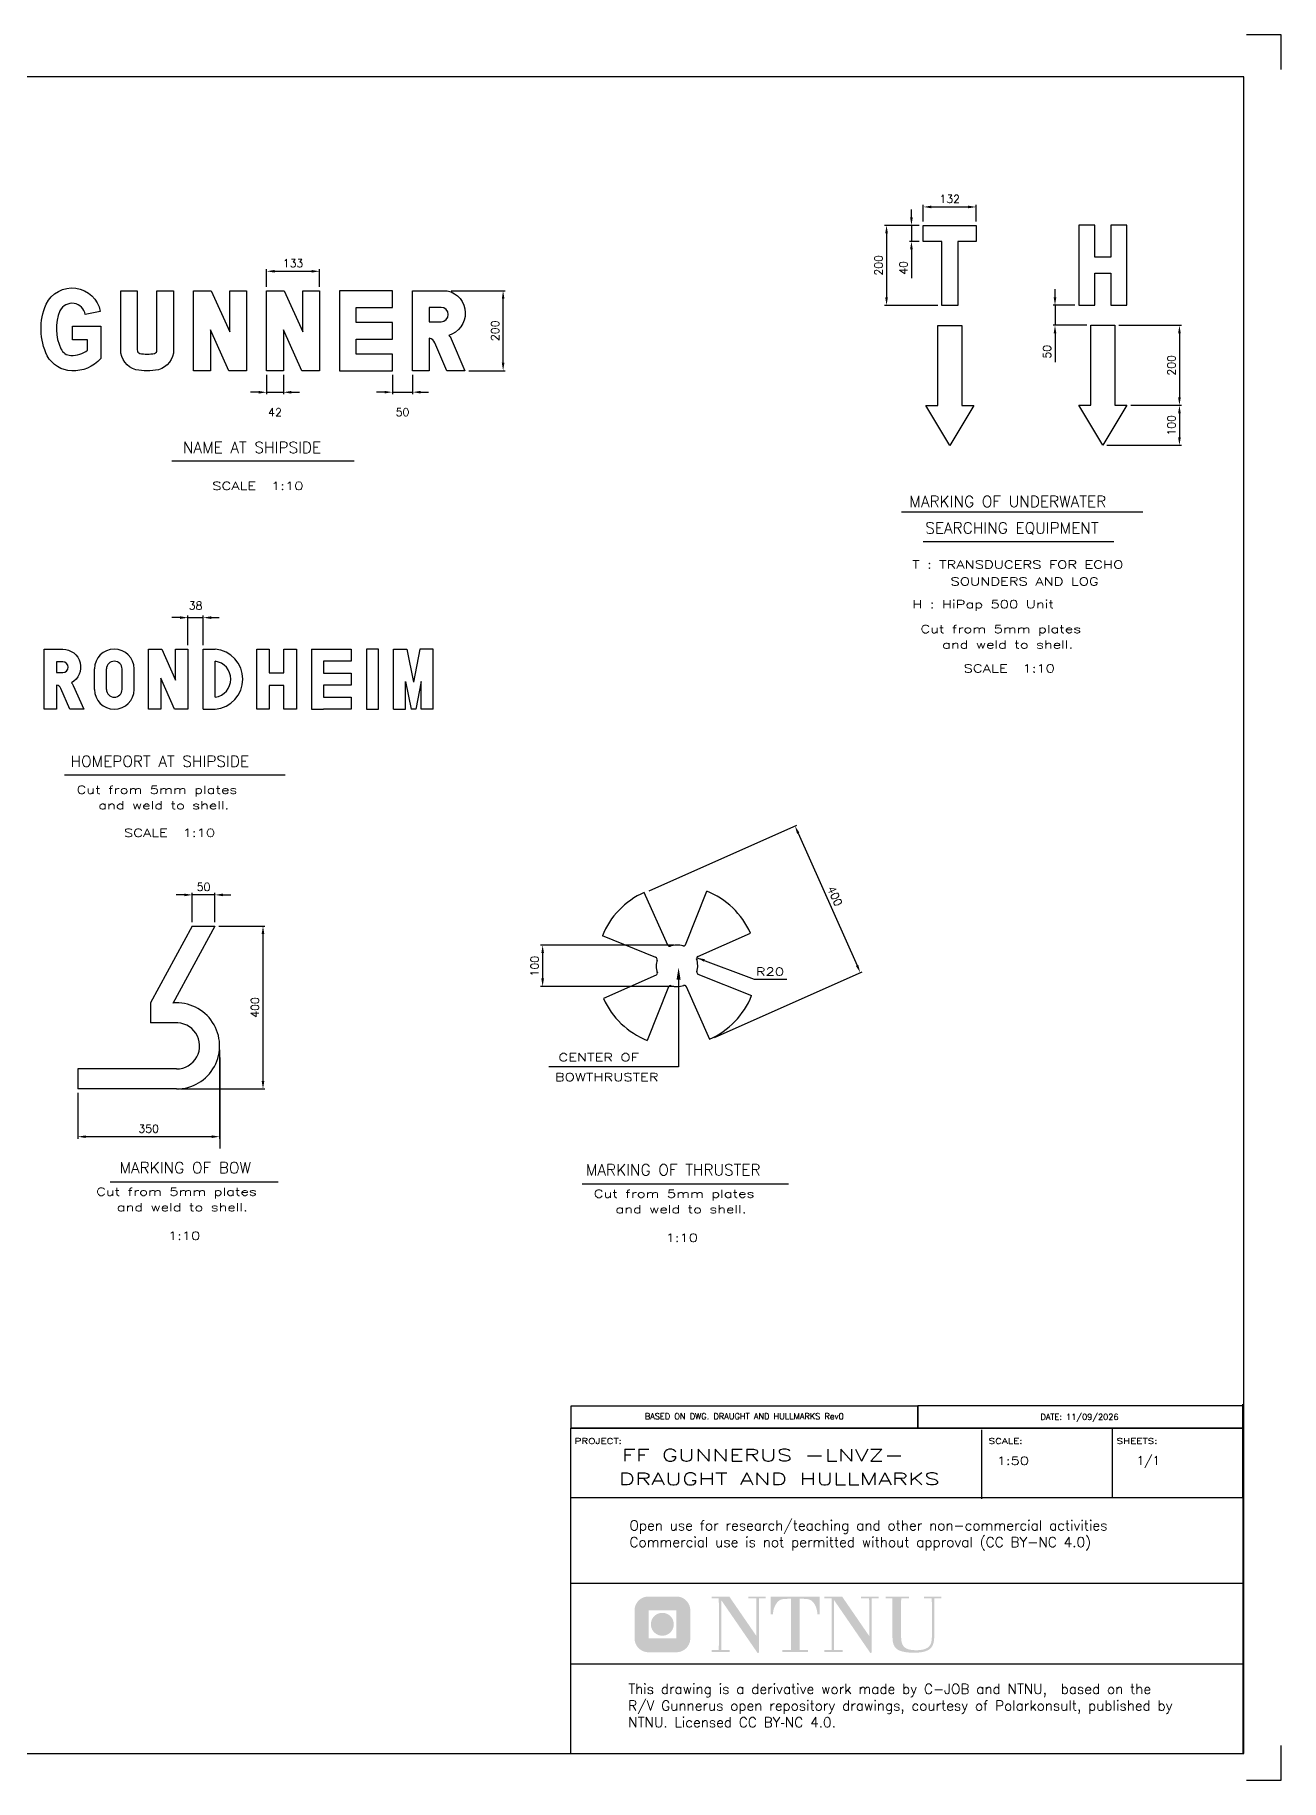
# Model space of a CAD drawing. Extents: x -79364 to 3230, y 28528 to 72157.
# Drawn here: x -27924 to 3230, y 28528 to 72157 of the extents above; entities that cross this region are included whole.
import ezdxf
from ezdxf.enums import TextEntityAlignment as Align

# ---------------------------------------------------------------- set-up
doc = ezdxf.new("R2010")
doc.units = 0
doc.header["$LTSCALE"] = 500
doc.layers.get('0').update_dxf_attribs({"linetype": 'CONTINUOUS'})
doc.layers.get('DEFPOINTS').update_dxf_attribs({"linetype": 'CONTINUOUS'})
doc.layers.add('AM_5', color=1, linetype='CONTINUOUS', lineweight=25)
for name, color, linetype in [('S0CO1', 1, 'CONTINUOUS'), ('S0CO2', 2, 'CONTINUOUS'), ('S0CO3', 3, 'CONTINUOUS'), ('S0DIM', 2, 'CONTINUOUS'), ('S0TX2', 2, 'CONTINUOUS'), ('S0TX3', 3, 'CONTINUOUS')]:
    doc.layers.add(name, color=color, linetype=linetype)
doc.styles.add('35', font='romans', dxfattribs={"height": 350})
doc.styles.add('ROMANS', font='romans.shx', dxfattribs={"height": 200})
doc.styles.add('Romans500', font='romans.shx', dxfattribs={"width": 0.8, "height": 500})
doc.dimstyles.new('ORGINAL$0', dxfattribs={"dimscale": 50, "dimtxt": 2, "dimasz": 2, "dimexe": 0.5, "dimexo": 1, "dimgap": 1, "dimtad": 1, "dimdec": 0, "dimdsep": 46, "dimtxsty": 'ROMANS', "dimcen": 0, "dimclrd": 1, "dimclre": 1, "dimclrt": 2, "dimadec": 0, "dimazin": 0, "dimtfac": 1, "dimtdec": 0, "dimtmove": 0, "dimatfit": 3, "dimfxl": 1, "dimtvp": 100, "dimtolj": 1, "dimarcsym": 0})
doc.dimstyles.get("Standard").update_dxf_attribs({"dimscale": 100, "dimtxt": 2, "dimasz": 2, "dimexe": 0.5, "dimexo": 1, "dimgap": 1, "dimtad": 1, "dimdsep": 46, "dimtxsty": 'ROMANS', "dimcen": 1.5, "dimclrd": 1, "dimclre": 1, "dimclrt": 2, "dimazin": 2, "dimtfac": 1, "dimtmove": 2, "dimatfit": 3, "dimfxl": 1, "dimtvp": 100, "dimtolj": 1, "dimarcsym": 0})

# ---------------------------------------------------------------- blocks, each defined once
blk = doc.blocks.new('*D67')
at = {"layer": 'DEFPOINTS', "color": 0, "transparency": 16777216}
for p in [(-20808, 66248), (-22132, 65761), (-20808, 65761)]:
    blk.add_point(p, dxfattribs=at)
at = {"layer": 'S0CO1', "color": 1, "lineweight": -2, "transparency": 16777216}
for p, q in [((-22132, 65861), (-22132, 66298)), ((-21932, 66248), (-21008, 66248)), ((-20808, 65861), (-20808, 66298))]:
    blk.add_line(p, q, dxfattribs=at)
at = {"layer": 'S0CO1', "color": 1, "transparency": 16777216}
for points in [[(-21932, 66281), (-21932, 66215), (-22132, 66248)], [(-21008, 66281), (-21008, 66215), (-20808, 66248)]]:
    blk.add_solid(points, dxfattribs=at)
at = {"layer": 'S0CO1', "color": 2, "transparency": 16777216, "insert": (-21470, 66448), "char_height": 200, "attachment_point": 5, "style": 'ROMANS'}
blk.add_mtext('\\A1;133', dxfattribs=at)
blk = doc.blocks.new('*D68')
at = {"layer": 'DEFPOINTS', "color": 0, "transparency": 16777216}
for p in [(-22132, 63761), (-21712, 63761), (-21712, 63223)]:
    blk.add_point(p, dxfattribs=at)
at = {"layer": 'S0CO1', "color": 1, "lineweight": -2, "transparency": 16777216}
for p, q in [((-22132, 63661), (-22132, 63173)), ((-21712, 63661), (-21712, 63173)), ((-22332, 63223), (-22532, 63223)), ((-22132, 63223), (-21712, 63223)), ((-21512, 63223), (-21312, 63223))]:
    blk.add_line(p, q, dxfattribs=at)
at = {"layer": 'S0CO1', "color": 1, "transparency": 16777216}
for points in [[(-22332, 63257), (-22332, 63190), (-22132, 63223)], [(-21512, 63257), (-21512, 63190), (-21712, 63223)]]:
    blk.add_solid(points, dxfattribs=at)
at = {"layer": 'S0CO1', "color": 2, "transparency": 16777216, "insert": (-21922, 62723), "char_height": 200, "attachment_point": 5, "style": 'ROMANS'}
blk.add_mtext('\\A1;42', dxfattribs=at)
blk = doc.blocks.new('*D69')
at = {"layer": 'DEFPOINTS', "color": 0, "transparency": 16777216}
for p in [(-17614, 65761), (-16219, 65761), (-17172, 63761)]:
    blk.add_point(p, dxfattribs=at)
at = {"layer": 'S0CO1', "color": 1, "lineweight": -2, "transparency": 16777216}
for p, q in [((-17514, 65761), (-16169, 65761)), ((-16219, 63961), (-16219, 65561)), ((-17072, 63761), (-16169, 63761))]:
    blk.add_line(p, q, dxfattribs=at)
at = {"layer": 'S0CO1', "color": 1, "transparency": 16777216}
for points in [[(-16252, 65561), (-16186, 65561), (-16219, 65761)], [(-16252, 63961), (-16186, 63961), (-16219, 63761)]]:
    blk.add_solid(points, dxfattribs=at)
at = {"layer": 'S0CO1', "color": 2, "transparency": 16777216, "insert": (-16419, 64761), "char_height": 200, "attachment_point": 5, "rotation": 90, "style": 'ROMANS'}
blk.add_mtext('\\A1;200', dxfattribs=at)
blk = doc.blocks.new('*D73')
at = {"layer": 'DEFPOINTS', "color": 0, "transparency": 16777216}
for p in [(-18984, 63761), (-18484, 63761), (-18484, 63226)]:
    blk.add_point(p, dxfattribs=at)
at = {"layer": 'S0CO1', "color": 1, "lineweight": -2, "transparency": 16777216}
for p, q in [((-18984, 63661), (-18984, 63176)), ((-18484, 63661), (-18484, 63176)), ((-19184, 63226), (-19384, 63226)), ((-18984, 63226), (-18484, 63226)), ((-18284, 63226), (-18084, 63226))]:
    blk.add_line(p, q, dxfattribs=at)
at = {"layer": 'S0CO1', "color": 1, "transparency": 16777216}
for points in [[(-19184, 63259), (-19184, 63193), (-18984, 63226)], [(-18284, 63259), (-18284, 63193), (-18484, 63226)]]:
    blk.add_solid(points, dxfattribs=at)
at = {"layer": 'S0CO1', "color": 2, "transparency": 16777216, "insert": (-18734, 62726), "char_height": 200, "attachment_point": 5, "style": 'ROMANS'}
blk.add_mtext('\\A1;50', dxfattribs=at)
blk = doc.blocks.new('*D74')
at = {"layer": 'DEFPOINTS', "color": 0, "transparency": 16777216}
for p in [(-23717, 57589), (-24097, 56800), (-23717, 56801)]:
    blk.add_point(p, dxfattribs=at)
at = {"layer": 'S0CO1', "color": 1, "lineweight": -2, "transparency": 16777216}
for p, q in [((-24097, 56900), (-24097, 57639)), ((-23717, 56901), (-23717, 57639)), ((-24297, 57589), (-24497, 57589)), ((-24097, 57589), (-23717, 57589)), ((-23517, 57589), (-23317, 57589))]:
    blk.add_line(p, q, dxfattribs=at)
at = {"layer": 'S0CO1', "color": 1, "transparency": 16777216}
for points in [[(-24297, 57623), (-24297, 57556), (-24097, 57589)], [(-23517, 57623), (-23517, 57556), (-23717, 57589)]]:
    blk.add_solid(points, dxfattribs=at)
at = {"layer": 'S0CO1', "color": 2, "transparency": 16777216, "insert": (-23907, 57889), "char_height": 200, "attachment_point": 5, "style": 'ROMANS'}
blk.add_mtext('\\A1;38', dxfattribs=at)
blk = doc.blocks.new('*D86')
at = {"layer": 'AM_5', "color": 1, "lineweight": -2, "transparency": 16777216}
for p, q in [((-24191, 50658), (-24391, 50658)), ((-23991, 49980), (-23991, 50708)), ((-23422, 50658), (-23991, 50658)), ((-23422, 49980), (-23422, 50708)), ((-23222, 50658), (-23022, 50658))]:
    blk.add_line(p, q, dxfattribs=at)
at = {"layer": 'AM_5', "color": 1, "transparency": 16777216}
for points in [[(-24191, 50691), (-24191, 50624), (-23991, 50658)], [(-23222, 50691), (-23222, 50624), (-23422, 50658)]]:
    blk.add_solid(points, dxfattribs=at)
at = {"layer": 'DEFPOINTS', "color": 0, "transparency": 16777216}
for p in [(-23991, 50658), (-23991, 49880), (-23422, 49880)]:
    blk.add_point(p, dxfattribs=at)
at = {"layer": 'AM_5', "color": 2, "transparency": 16777216, "insert": (-23707, 50858), "char_height": 200, "attachment_point": 5, "style": 'ROMANS'}
blk.add_mtext('\\A1;50', dxfattribs=at)
blk = doc.blocks.new('*D85')
at = {"layer": 'AM_5', "color": 1, "lineweight": -2, "transparency": 16777216}
for p, q in [((-23306, 46783), (-23306, 44563)), ((-26851, 45713), (-26851, 44563)), ((-23506, 44613), (-26651, 44613))]:
    blk.add_line(p, q, dxfattribs=at)
at = {"layer": 'AM_5', "color": 1, "transparency": 16777216}
for points in [[(-26651, 44647), (-26651, 44580), (-26851, 44613)], [(-23506, 44647), (-23506, 44580), (-23306, 44613)]]:
    blk.add_solid(points, dxfattribs=at)
at = {"layer": 'DEFPOINTS', "color": 0, "transparency": 16777216}
for p in [(-23306, 46883), (-26851, 45813), (-26851, 44613)]:
    blk.add_point(p, dxfattribs=at)
at = {"layer": 'AM_5', "color": 2, "transparency": 16777216, "insert": (-25079, 44813), "char_height": 200, "attachment_point": 5, "style": 'ROMANS'}
blk.add_mtext('\\A1;350', dxfattribs=at)
blk = doc.blocks.new('*D87')
at = {"layer": 'AM_5', "color": 1, "lineweight": -2, "transparency": 16777216}
for p, q in [((-23322, 49880), (-22172, 49880)), ((-22222, 49680), (-22222, 46006)), ((-24286, 45806), (-22172, 45806))]:
    blk.add_line(p, q, dxfattribs=at)
at = {"layer": 'AM_5', "color": 1, "transparency": 16777216}
for points in [[(-22256, 49680), (-22189, 49680), (-22222, 49880)], [(-22256, 46006), (-22189, 46006), (-22222, 45806)]]:
    blk.add_solid(points, dxfattribs=at)
at = {"layer": 'DEFPOINTS', "color": 0, "transparency": 16777216}
for p in [(-23422, 49880), (-24386, 45806), (-22222, 45806)]:
    blk.add_point(p, dxfattribs=at)
at = {"layer": 'AM_5', "color": 2, "transparency": 16777216, "insert": (-22422, 47843), "char_height": 200, "attachment_point": 5, "rotation": 90, "style": 'ROMANS'}
blk.add_mtext('\\A1;400', dxfattribs=at)
blk = doc.blocks.new('*D88')
at = {"layer": 'AM_5', "color": 1, "lineweight": -2, "transparency": 16777216}
for p, q in [((-12566, 50761), (-8877, 52403)), ((-8841, 52200), (-7370, 48895)), ((-10931, 47091), (-7243, 48733))]:
    blk.add_line(p, q, dxfattribs=at)
at = {"layer": 'AM_5', "color": 1, "transparency": 16777216}
for points in [[(-8811, 52214), (-8872, 52187), (-8923, 52383)], [(-7340, 48909), (-7400, 48882), (-7289, 48712)]]:
    blk.add_solid(points, dxfattribs=at)
at = {"layer": 'DEFPOINTS', "color": 0, "transparency": 16777216}
for p in [(-12657, 50721), (-7289, 48712), (-11023, 47050)]:
    blk.add_point(p, dxfattribs=at)
at = {"layer": 'AM_5', "color": 2, "transparency": 16777216, "insert": (-7923, 50629), "char_height": 200, "attachment_point": 5, "rotation": 293.9977, "style": 'ROMANS'}
blk.add_mtext('\\A1;400', dxfattribs=at)
blk = doc.blocks.new('*D89')
at = {"layer": 'AM_5', "color": 1, "lineweight": -2, "transparency": 16777216}
for p, q in [((-11948, 49404), (-15281, 49404)), ((-15231, 49204), (-15231, 48568)), ((-11948, 48368), (-15281, 48368))]:
    blk.add_line(p, q, dxfattribs=at)
at = {"layer": 'AM_5', "color": 1, "transparency": 16777216}
for points in [[(-15264, 49204), (-15197, 49204), (-15231, 49404)], [(-15264, 48568), (-15197, 48568), (-15231, 48368)]]:
    blk.add_solid(points, dxfattribs=at)
at = {"layer": 'DEFPOINTS', "color": 0, "transparency": 16777216}
for p in [(-11848, 49404), (-15231, 48368), (-11848, 48368)]:
    blk.add_point(p, dxfattribs=at)
at = {"layer": 'AM_5', "color": 2, "transparency": 16777216, "insert": (-15431, 48875), "char_height": 200, "attachment_point": 5, "rotation": 90, "style": 'ROMANS'}
blk.add_mtext('\\A1;100', dxfattribs=at)
blk = doc.blocks.new('*D95')
at = {"layer": 'AM_5', "color": 1, "lineweight": -2, "transparency": 16777216}
for p, q in [((-5714, 67496), (-5714, 67906)), ((-5514, 67856), (-4594, 67856)), ((-4394, 67496), (-4394, 67906))]:
    blk.add_line(p, q, dxfattribs=at)
at = {"layer": 'AM_5', "color": 1, "transparency": 16777216}
for points in [[(-5514, 67890), (-5514, 67823), (-5714, 67856)], [(-4594, 67890), (-4594, 67823), (-4394, 67856)]]:
    blk.add_solid(points, dxfattribs=at)
at = {"layer": 'DEFPOINTS', "color": 0, "transparency": 16777216}
for p in [(-4394, 67856), (-5714, 67396), (-4394, 67396)]:
    blk.add_point(p, dxfattribs=at)
at = {"layer": 'AM_5', "color": 2, "transparency": 16777216, "insert": (-5054, 68056), "char_height": 200, "attachment_point": 5, "style": 'ROMANS'}
blk.add_mtext('\\A1;132', dxfattribs=at)
blk = doc.blocks.new('*D90')
at = {"layer": 'AM_5', "color": 1, "lineweight": -2, "transparency": 16777216}
for p, q in [((-6011, 67596), (-6011, 67796)), ((-5814, 67396), (-6061, 67396)), ((-6011, 67396), (-6011, 66996)), ((-5814, 66996), (-6061, 66996)), ((-6011, 66796), (-6011, 66072))]:
    blk.add_line(p, q, dxfattribs=at)
at = {"layer": 'AM_5', "color": 1, "transparency": 16777216}
for points in [[(-6044, 67596), (-5978, 67596), (-6011, 67396)], [(-6044, 66796), (-5978, 66796), (-6011, 66996)]]:
    blk.add_solid(points, dxfattribs=at)
at = {"layer": 'DEFPOINTS', "color": 0, "transparency": 16777216}
for p in [(-5714, 67396), (-6011, 66996), (-5714, 66996)]:
    blk.add_point(p, dxfattribs=at)
at = {"layer": 'AM_5', "color": 2, "transparency": 16777216, "insert": (-6211, 66334), "char_height": 200, "attachment_point": 5, "rotation": 90, "style": 'ROMANS'}
blk.add_mtext('\\A1;40', dxfattribs=at)
blk = doc.blocks.new('*D91')
at = {"layer": 'AM_5', "color": 1, "lineweight": -2, "transparency": 16777216}
for p, q in [((-5814, 67396), (-6683, 67396)), ((-6633, 67196), (-6633, 65596)), ((-5354, 65396), (-6683, 65396))]:
    blk.add_line(p, q, dxfattribs=at)
at = {"layer": 'AM_5', "color": 1, "transparency": 16777216}
for points in [[(-6666, 67196), (-6600, 67196), (-6633, 67396)], [(-6666, 65596), (-6600, 65596), (-6633, 65396)]]:
    blk.add_solid(points, dxfattribs=at)
at = {"layer": 'DEFPOINTS', "color": 0, "transparency": 16777216}
for p in [(-5714, 67396), (-6633, 65396), (-5254, 65396)]:
    blk.add_point(p, dxfattribs=at)
at = {"layer": 'AM_5', "color": 2, "transparency": 16777216, "insert": (-6833, 66396), "char_height": 200, "attachment_point": 5, "rotation": 90, "style": 'ROMANS'}
blk.add_mtext('\\A1;200', dxfattribs=at)
blk = doc.blocks.new('*D92')
at = {"layer": 'DEFPOINTS', "color": 0, "transparency": 16777216}
for p in [(-927, 64897), (-627, 62897), (689, 62897)]:
    blk.add_point(p, dxfattribs=at)
at = {"layer": 'S0DIM', "color": 1, "lineweight": -2, "transparency": 16777216}
for p, q in [((-827, 64897), (739, 64897)), ((689, 64697), (689, 63097)), ((-527, 62897), (739, 62897))]:
    blk.add_line(p, q, dxfattribs=at)
at = {"layer": 'S0DIM', "color": 1, "transparency": 16777216}
for points in [[(656, 64697), (722, 64697), (689, 64897)], [(656, 63097), (722, 63097), (689, 62897)]]:
    blk.add_solid(points, dxfattribs=at)
at = {"layer": 'S0DIM', "color": 2, "transparency": 16777216, "insert": (489, 63897), "char_height": 200, "attachment_point": 5, "rotation": 90, "style": 'ROMANS'}
blk.add_mtext('\\A1;{200}', dxfattribs=at)
blk = doc.blocks.new('*D93')
at = {"layer": 'DEFPOINTS', "color": 0, "transparency": 16777216}
for p in [(-627, 62897), (-1227, 61897), (689, 61897)]:
    blk.add_point(p, dxfattribs=at)
at = {"layer": 'S0DIM', "color": 1, "lineweight": -2, "transparency": 16777216}
for p, q in [((-527, 62897), (739, 62897)), ((689, 62697), (689, 62097)), ((-1127, 61897), (739, 61897))]:
    blk.add_line(p, q, dxfattribs=at)
at = {"layer": 'S0DIM', "color": 1, "transparency": 16777216}
for points in [[(656, 62697), (722, 62697), (689, 62897)], [(656, 62097), (722, 62097), (689, 61897)]]:
    blk.add_solid(points, dxfattribs=at)
at = {"layer": 'S0DIM', "color": 2, "transparency": 16777216, "insert": (489, 62397), "char_height": 200, "attachment_point": 5, "rotation": 90, "style": 'ROMANS'}
blk.add_mtext('\\A1;{100}', dxfattribs=at)
blk = doc.blocks.new('*D94')
at = {"layer": 'AM_5', "color": 1, "lineweight": -2, "transparency": 16777216}
for p, q in [((-2422, 65597), (-2422, 65797)), ((-1927, 65397), (-2472, 65397)), ((-2422, 65397), (-2422, 64897)), ((-1627, 64897), (-2472, 64897)), ((-2422, 64697), (-2422, 63973))]:
    blk.add_line(p, q, dxfattribs=at)
at = {"layer": 'AM_5', "color": 1, "transparency": 16777216}
for points in [[(-2455, 65597), (-2389, 65597), (-2422, 65397)], [(-2455, 64697), (-2389, 64697), (-2422, 64897)]]:
    blk.add_solid(points, dxfattribs=at)
at = {"layer": 'DEFPOINTS', "color": 0, "transparency": 16777216}
for p in [(-1827, 65397), (-2422, 64897), (-1527, 64897)]:
    blk.add_point(p, dxfattribs=at)
at = {"layer": 'AM_5', "color": 2, "transparency": 16777216, "insert": (-2622, 64235), "char_height": 200, "attachment_point": 5, "rotation": 90, "style": 'ROMANS'}
blk.add_mtext('\\A1;{50}', dxfattribs=at)
blk = doc.blocks.new('TF-2')
at = {"true_color": 0x00509e, "transparency": 33554687}
h = blk.add_hatch(color=154, dxfattribs=at)
h.paths.add_polyline_path([(-141.6, 39.23), (-148.57, 39.23), (-148.86, 39.22), (-149.14, 39.18), (-149.41, 39.13), (-149.67, 39.05), (-149.93, 38.96), (-150.17, 38.84), (-150.41, 38.71), (-150.63, 38.56), (-150.84, 38.39), (-151.03, 38.21), (-151.22, 38.01), (-151.38, 37.8), (-151.53, 37.58), (-151.67, 37.35), (-151.78, 37.1), (-151.88, 36.85), (-151.95, 36.58), (-152.01, 36.31), (-152.04, 36.03), (-152.05, 35.75), (-152.05, 28.78), (-152.04, 28.49), (-152.01, 28.21), (-151.95, 27.94), (-151.88, 27.68), (-151.78, 27.42), (-151.67, 27.18), (-151.53, 26.94), (-151.38, 26.72), (-151.22, 26.51), (-151.03, 26.32), (-150.84, 26.14), (-150.63, 25.97), (-150.41, 25.82), (-150.17, 25.69), (-149.93, 25.57), (-149.67, 25.47), (-149.41, 25.4), (-149.14, 25.34), (-148.86, 25.31), (-148.57, 25.3), (-141.6, 25.3), (-141.32, 25.31), (-141.04, 25.34), (-140.77, 25.4), (-140.5, 25.47), (-140.25, 25.57), (-140, 25.69), (-139.77, 25.82), (-139.55, 25.97), (-139.34, 26.14), (-139.14, 26.32), (-138.96, 26.51), (-138.79, 26.72), (-138.64, 26.94), (-138.51, 27.18), (-138.4, 27.42), (-138.3, 27.68), (-138.22, 27.94), (-138.17, 28.21), (-138.13, 28.49), (-138.12, 28.78), (-138.12, 35.75), (-138.13, 36.03), (-138.17, 36.31), (-138.22, 36.58), (-138.3, 36.85), (-138.4, 37.1), (-138.51, 37.35), (-138.64, 37.58), (-138.79, 37.8), (-138.96, 38.01), (-139.14, 38.21), (-139.34, 38.39), (-139.55, 38.56), (-139.77, 38.71), (-140, 38.84), (-140.25, 38.96), (-140.5, 39.05), (-140.77, 39.13), (-141.04, 39.18), (-141.32, 39.22)])
h.paths.add_polyline_path([(-141.6, 28.78), (-148.57, 28.78), (-148.57, 35.75), (-141.6, 35.75)])
blk.add_hatch(color=154, dxfattribs=at).paths.add_polyline_path([(-145.11, 35.15), (-145.35, 35.14), (-145.57, 35.11), (-145.8, 35.06), (-146.01, 35), (-146.22, 34.92), (-146.42, 34.83), (-146.62, 34.72), (-146.8, 34.59), (-146.97, 34.46), (-147.13, 34.31), (-147.28, 34.15), (-147.42, 33.97), (-147.54, 33.79), (-147.65, 33.6), (-147.74, 33.4), (-147.82, 33.19), (-147.89, 32.97), (-147.93, 32.75), (-147.96, 32.52), (-147.97, 32.29), (-147.96, 32.05), (-147.93, 31.82), (-147.89, 31.6), (-147.82, 31.38), (-147.74, 31.17), (-147.65, 30.97), (-147.54, 30.78), (-147.42, 30.6), (-147.28, 30.43), (-147.13, 30.27), (-146.97, 30.12), (-146.8, 29.98), (-146.62, 29.86), (-146.42, 29.75), (-146.22, 29.65), (-146.01, 29.57), (-145.8, 29.51), (-145.57, 29.47), (-145.35, 29.44), (-145.11, 29.43), (-144.88, 29.44), (-144.65, 29.47), (-144.42, 29.51), (-144.21, 29.57), (-144, 29.65), (-143.8, 29.75), (-143.61, 29.86), (-143.42, 29.98), (-143.25, 30.12), (-143.09, 30.27), (-142.94, 30.43), (-142.8, 30.6), (-142.68, 30.78), (-142.57, 30.97), (-142.48, 31.17), (-142.4, 31.38), (-142.34, 31.6), (-142.29, 31.82), (-142.26, 32.05), (-142.25, 32.29), (-142.26, 32.52), (-142.29, 32.75), (-142.34, 32.97), (-142.4, 33.19), (-142.48, 33.4), (-142.57, 33.6), (-142.68, 33.79), (-142.8, 33.97), (-142.94, 34.15), (-143.09, 34.31), (-143.25, 34.46), (-143.42, 34.59), (-143.61, 34.72), (-143.8, 34.83), (-144, 34.92), (-144.21, 35), (-144.42, 35.06), (-144.65, 35.11), (-144.88, 35.14)])
at = {"true_color": 0x000000, "transparency": 33554687}
for points in [[(-128.37, 39.22), (-121.59, 29.35), (-121.59, 36.94), (-121.61, 38.75), (-123.65, 38.75), (-123.65, 39.22), (-119.27, 39.22), (-119.27, 38.75), (-120.96, 38.75), (-120.98, 36.94), (-120.98, 25.19), (-121.29, 25.09), (-130.39, 38.33), (-130.39, 27.7), (-130.38, 25.84), (-128.28, 25.84), (-128.28, 25.37), (-132.81, 25.37), (-132.81, 25.84), (-131, 25.84), (-130.98, 27.7), (-130.98, 36.94), (-131, 38.75), (-132.81, 38.75), (-132.81, 39.22)], [(-105.74, 39.22), (-105.74, 34.78), (-106.33, 34.78), (-106.34, 34.89), (-106.35, 35), (-106.36, 35.1), (-106.37, 35.22), (-106.39, 35.33), (-106.4, 35.45), (-106.42, 35.57), (-106.44, 35.69), (-106.47, 35.82), (-106.5, 35.94), (-106.53, 36.07), (-106.57, 36.21), (-106.61, 36.34), (-106.66, 36.48), (-106.71, 36.62), (-106.77, 36.76), (-106.84, 36.9), (-106.91, 37.05), (-106.99, 37.2), (-107.08, 37.35), (-107.18, 37.52), (-107.3, 37.68), (-107.41, 37.82), (-107.53, 37.94), (-107.65, 38.05), (-107.77, 38.15), (-107.9, 38.24), (-108.03, 38.31), (-108.16, 38.38), (-108.29, 38.43), (-108.43, 38.48), (-108.56, 38.52), (-108.7, 38.55), (-108.84, 38.58), (-108.98, 38.6), (-109.12, 38.61), (-109.26, 38.62), (-109.4, 38.63), (-109.54, 38.64), (-109.68, 38.65), (-110.78, 38.65), (-110.8, 36.88), (-110.8, 27.84), (-110.78, 25.84), (-108.66, 25.84), (-108.66, 25.37), (-115.1, 25.37), (-115.1, 25.84), (-112.98, 25.84), (-112.96, 27.84), (-112.96, 36.88), (-112.98, 38.65), (-113.88, 38.65), (-114.05, 38.64), (-114.21, 38.64), (-114.38, 38.64), (-114.53, 38.63), (-114.69, 38.62), (-114.84, 38.6), (-114.98, 38.58), (-115.13, 38.55), (-115.27, 38.51), (-115.41, 38.47), (-115.55, 38.41), (-115.68, 38.35), (-115.82, 38.27), (-115.95, 38.18), (-116.08, 38.07), (-116.2, 37.96), (-116.33, 37.82), (-116.46, 37.67), (-116.58, 37.5), (-116.71, 37.31), (-116.8, 37.16), (-116.88, 37.01), (-116.96, 36.86), (-117.03, 36.72), (-117.09, 36.57), (-117.14, 36.43), (-117.19, 36.3), (-117.24, 36.17), (-117.27, 36.04), (-117.31, 35.91), (-117.33, 35.78), (-117.36, 35.66), (-117.38, 35.54), (-117.39, 35.43), (-117.41, 35.31), (-117.42, 35.2), (-117.43, 35.09), (-117.44, 34.99), (-117.44, 34.89), (-117.45, 34.78), (-118.02, 34.78), (-118.02, 39.22)], [(-100.17, 39.22), (-93.39, 29.35), (-93.39, 36.94), (-93.41, 38.75), (-95.45, 38.75), (-95.45, 39.22), (-91.07, 39.22), (-91.07, 38.75), (-92.76, 38.75), (-92.78, 36.94), (-92.78, 25.19), (-93.09, 25.09), (-102.19, 38.33), (-102.19, 27.7), (-102.17, 25.84), (-100.07, 25.84), (-100.07, 25.37), (-104.61, 25.37), (-104.61, 25.84), (-102.8, 25.84), (-102.78, 27.7), (-102.78, 36.94), (-102.8, 38.75), (-104.61, 38.75), (-104.61, 39.22)], [(-83.46, 39.22), (-83.46, 38.75), (-85.4, 38.75), (-85.42, 37.08), (-85.42, 29.59), (-85.42, 29.3), (-85.41, 29.01), (-85.4, 28.73), (-85.38, 28.45), (-85.34, 28.18), (-85.3, 27.91), (-85.24, 27.66), (-85.16, 27.42), (-85.05, 27.18), (-84.93, 26.97), (-84.77, 26.76), (-84.59, 26.57), (-84.37, 26.4), (-84.12, 26.25), (-83.83, 26.12), (-83.5, 26.01), (-83.12, 25.92), (-82.7, 25.86), (-82.23, 25.82), (-81.71, 25.8), (-81.18, 25.81), (-80.71, 25.85), (-80.28, 25.91), (-79.89, 25.98), (-79.54, 26.08), (-79.24, 26.2), (-78.97, 26.33), (-78.74, 26.48), (-78.53, 26.64), (-78.36, 26.82), (-78.22, 27.02), (-78.1, 27.22), (-78, 27.44), (-77.92, 27.66), (-77.86, 27.89), (-77.81, 28.14), (-77.78, 28.38), (-77.76, 28.64), (-77.74, 28.89), (-77.73, 29.16), (-77.73, 37.08), (-77.75, 38.75), (-79.73, 38.75), (-79.73, 39.22), (-75.4, 39.22), (-75.4, 38.75), (-77.1, 38.75), (-77.12, 37.08), (-77.12, 29.94), (-77.13, 29.56), (-77.13, 29.18), (-77.15, 28.81), (-77.18, 28.46), (-77.22, 28.11), (-77.28, 27.78), (-77.36, 27.46), (-77.47, 27.15), (-77.61, 26.86), (-77.79, 26.59), (-78, 26.34), (-78.25, 26.11), (-78.55, 25.9), (-78.9, 25.72), (-79.3, 25.56), (-79.76, 25.42), (-80.28, 25.32), (-80.86, 25.24), (-81.52, 25.19), (-82.24, 25.17), (-82.36, 25.17), (-82.49, 25.18), (-82.63, 25.18), (-82.78, 25.19), (-82.95, 25.19), (-83.12, 25.2), (-83.3, 25.22), (-83.49, 25.23), (-83.68, 25.25), (-83.88, 25.27), (-84.08, 25.29), (-84.28, 25.32), (-84.48, 25.35), (-84.68, 25.39), (-84.88, 25.43), (-85.07, 25.47), (-85.26, 25.52), (-85.44, 25.58), (-85.62, 25.64), (-85.79, 25.7), (-86.04, 25.82), (-86.27, 25.95), (-86.47, 26.09), (-86.65, 26.24), (-86.81, 26.4), (-86.95, 26.57), (-87.07, 26.76), (-87.17, 26.95), (-87.26, 27.15), (-87.34, 27.36), (-87.4, 27.57), (-87.45, 27.8), (-87.5, 28.03), (-87.53, 28.27), (-87.55, 28.52), (-87.57, 28.78), (-87.58, 29.04), (-87.59, 29.31), (-87.59, 29.58), (-87.6, 29.86), (-87.6, 37.08), (-87.62, 38.75), (-89.3, 38.75), (-89.3, 39.22)]]:
    blk.add_hatch(color=18, dxfattribs=at).paths.add_polyline_path(points)
at = {"color": 2}
for p, q in [((0, 81.28), (0, 87.28)), ((-81.28, 81.28), (0, 81.28))]:
    blk.add_line(p, q, dxfattribs=at)
at = {"color": 1}
for p in [(0, 87.28), (-175, 0)]:
    blk.add_line(p, (0, 0), dxfattribs=at)
at = {"color": 4}
for p, q in [((0, 81.28), (-168, 81.28)), ((-168, 0), (-168, 81.28)), ((-65.25, 63.65), (-65.25, 80.93)), ((-32.55, 64), (-32.55, 81.28)), ((0, 64), (0, 81.28)), ((0, 64), (0, 81.28)), ((-168, 64), (0, 64)), ((-168, 42.59), (0, 42.59))]:
    blk.add_line(p, q, dxfattribs=at)
at = {"color": 4, "transparency": 33554687}
for p, q in [((-167.84, 22.43), (0.16, 22.43)), ((-168, 0), (0, 0))]:
    blk.add_line(p, q, dxfattribs=at)
at = {"color": 1, "style": 'ROMANS', "width": 1.35}
for s, p in [('PROJECT:', (-167.04, 77.4)), ('SCALE:', (-63.55, 77.4)), ('SHEETS:', (-31.55, 77.4))]:
    blk.add_text(s, height=1.4, dxfattribs=at).set_placement(p)
at = {"color": 4, "style": 'ROMANS', "width": 1.5}
for tag, p in [('PROSJ', (-119.97, 74.58)), ('DRAWING', (-115.89, 68.62))]:
    blk.add_attdef(tag, text='', height=3, dxfattribs=at).set_placement(p, align=Align.MIDDLE)
at = {"color": 4, "style": 'ROMANS', "width": 1.35}
blk.add_attdef('HOVM', (-61.53, 72.17), '', height=2, dxfattribs=at)
at = {"color": 4, "style": 'ROMANS'}
blk.add_attdef('SHEET', text='', height=2.2, dxfattribs=at).set_placement((-23.61, 73.08), align=Align.MIDDLE)

msp = doc.modelspace()

# ---------------------------------------------------------------- linework, layer by layer
at = {"color": 2}
for points in [[(3230.297, 71290.796), (3230.297, 72157.463), (2363.63, 72157.463)], [(2363.63, 28528.046), (3230.297, 28528.046), (3230.297, 28528.046), (3230.297, 29394.713)]]:
    msp.add_lwpolyline(points, dxfattribs=at)
at = {"layer": 'S0CO1', "color": 6}
for p, q in [((2296.555, 71112.568), (-78365.318, 71112.568)), ((2296.963, 29194.713), (2296.555, 71112.568)), ((-78365.318, 29194.713), (2296.963, 29194.713))]:
    msp.add_line(p, q, dxfattribs=at)
at = {"layer": 'S0CO1', "color": 0}
for p, q in [((-19940.645, 61497.563), (-24497.906, 61497.563)), ((-21669.271, 53650.26), (-27181.537, 53650.26))]:
    msp.add_line(p, q, dxfattribs=at)
at = {"layer": 'S0CO1', "transparency": 33554687}
msp.add_lwpolyline([(2272.717, 37882.319), (-5854.89, 37882.319), (-5854.89, 37322.319), (2272.717, 37322.319)], close=True, dxfattribs=at)
at = {"layer": 'S0CO2', "color": 0}
for p, q in [((-5713.932, 66995.537), (-5713.932, 67395.537)), ((-5713.932, 67395.537), (-4393.932, 67395.537)), ((-4393.932, 67395.537), (-4393.932, 66995.537)), ((-5253.932, 66995.537), (-5713.932, 66995.537)), ((-5253.932, 65395.537), (-5253.932, 66995.537)), ((-4393.932, 66995.537), (-4853.932, 66995.537)), ((-4853.932, 66995.537), (-4853.932, 65395.537)), ((-4853.932, 65395.537), (-5253.932, 65395.537)), ((-23716.865, 55300.616), (-23716.865, 56800.616)), ((-23716.865, 56800.616), (-23416.865, 56800.616)), ((-21006.239, 56800.616), (-21006.239, 55300.616)), ((-21006.239, 56800.616), (-20706.239, 56800.616)), ((-20706.239, 56800.616), (-20016.239, 56800.616)), ((-20016.239, 56800.616), (-20016.239, 56500.616)), ((-19636.242, 56800.616), (-19636.242, 55300.616)), ((-19336.242, 56800.616), (-19636.242, 56800.616)), ((-19336.242, 55300.616), (-19336.242, 56800.616)), ((-18956.237, 55300.616), (-18956.237, 56800.616)), ((-18956.237, 56800.616), (-18622.06, 56800.616)), ((-18622.06, 56800.616), (-18461.237, 55975.616)), ((-18300.415, 56800.616), (-18461.237, 55975.616)), ((-17966.237, 56800.616), (-18300.415, 56800.616)), ((-17966.237, 55300.616), (-17966.237, 56800.616)), ((-26434.116, 55795.616), (-26434.116, 56305.616)), ((-26134.116, 55795.616), (-26134.116, 56305.616)), ((-25744.116, 55795.616), (-25744.116, 56305.616)), ((-25444.116, 55795.616), (-25444.116, 56305.616)), ((-23416.865, 55602.359), (-23416.865, 56498.874)), ((-20706.239, 56500.616), (-20706.239, 56200.616)), ((-20016.239, 56500.616), (-20706.239, 56500.616)), ((-26134.116, 55795.616), (-26134.116, 56170.616)), ((-20706.239, 56200.616), (-20016.239, 56200.616)), ((-20016.239, 55900.616), (-20706.239, 55900.616)), ((-20706.239, 55900.616), (-20706.239, 55600.616)), ((-20016.239, 56200.616), (-20016.239, 55900.616)), ((-18656.237, 55995.985), (-18520.685, 55300.616)), ((-18656.237, 55300.616), (-18656.237, 55995.985)), ((-18266.237, 55995.985), (-18401.79, 55300.616)), ((-18266.237, 55300.616), (-18266.237, 55995.985)), ((-20706.239, 55600.616), (-20016.239, 55600.616)), ((-20016.239, 55600.616), (-20016.239, 55300.616)), ((-23716.865, 55300.616), (-23416.865, 55300.616)), ((-21006.239, 55300.616), (-20706.239, 55300.616)), ((-20016.239, 55300.616), (-20706.239, 55300.616)), ((-19636.242, 55300.616), (-19336.242, 55300.616)), ((-18956.237, 55300.616), (-18656.237, 55300.616)), ((-18401.79, 55300.616), (-18520.685, 55300.616)), ((-17966.237, 55300.616), (-18266.237, 55300.616))]:
    msp.add_line(p, q, dxfattribs=at)
at = {"layer": 'S0CO2', "color": 0, "elevation": 0}
for points in [[(-1827.397, 67397.046), (-1827.397, 65397.046), (-1427.397, 65397.046), (-1427.397, 66197.046), (-1027.397, 66197.046), (-1027.397, 65397.046), (-627.397, 65397.046), (-627.397, 67397.046), (-1027.397, 67397.046), (-1027.397, 66597.046), (-1427.397, 66597.046), (-1427.397, 67397.046)], [(-23051.871, 64735.172), (-23051.871, 65760.716), (-22631.871, 65760.716), (-22631.871, 63760.716), (-23072.327, 63760.716), (-23535.874, 64786.259), (-23535.874, 63760.716), (-23955.874, 63760.716), (-23955.874, 65760.716), (-23515.419, 65760.716)], [(-21227.817, 64735.172), (-21227.817, 65760.716), (-20807.817, 65760.716), (-20807.817, 63760.716), (-21248.273, 63760.716), (-21711.82, 64786.259), (-21711.82, 63760.716), (-22131.82, 63760.716), (-22131.82, 65760.716), (-21691.364, 65760.716)], [(-19891.87, 65344.716), (-18983.87, 65344.716), (-18983.87, 65760.716), (-20307.87, 65760.716), (-20307.87, 63760.716), (-18983.87, 63760.716), (-18983.87, 64176.716), (-19891.87, 64176.716), (-19891.87, 64552.716), (-18983.87, 64552.716), (-18983.87, 64760.716), (-18983.87, 64968.716), (-19891.87, 64968.716)], [(-5353.932, 64895.537), (-4753.932, 64895.537), (-4753.932, 62895.537), (-4453.932, 62895.537), (-5053.932, 61895.537), (-5653.932, 62895.537), (-5353.932, 62895.537)], [(-1527.397, 64897.046), (-927.397, 64897.046), (-927.397, 62897.046), (-627.397, 62897.046), (-1227.397, 61897.046), (-1827.397, 62897.046), (-1527.397, 62897.046)], [(-24411.863, 56026.209), (-24411.863, 56800.157), (-24096.863, 56800.157), (-24096.863, 55300.157), (-24431.04, 55300.157), (-24771.866, 56074.104), (-24771.866, 55300.157), (-25086.866, 55300.157), (-25086.866, 56800.157), (-24752.689, 56800.157)]]:
    msp.add_lwpolyline(points, close=True, dxfattribs=at)
for points in [[(-26279.929, 64063.828, -0.227630869), (-27002.368, 63760.64, -0.271948327), (-27614.135, 64133.294, -0.219715045), (-27644.399, 65424.966, -0.722586963), (-26289.533, 65245.627), (-26664.773, 65164.073, 0.730777607), (-27297.256, 65260.108, 0.214949753), (-27272.826, 64309.497, 0.298148513), (-27024.241, 64144.549, 0.190854831), (-26610.001, 64279.895), (-26610.001, 64534.073), (-26985.597, 64534.073), (-26985.597, 64875.38), (-26279.929, 64875.38)], [(-24871.891, 65760.716), (-24455.875, 65760.716), (-24455.875, 64287.825, -0.346456693), (-24835.889, 63787.806, -0.096330478), (-25399.914, 63787.806, -0.346456693), (-25779.929, 64287.825), (-25779.929, 65760.716), (-25363.913, 65760.716), (-25363.974, 64280.687, 0.320214978), (-25303.678, 64193.049, 0.088245941), (-24932.125, 64193.049, 0.320214978), (-24871.829, 64280.687)], [(-18067.854, 65760.716), (-17613.547, 65760.716, -0.775026244), (-17578.626, 64646.079, -0.120547235), (-17516.887, 64561.81), (-17172.426, 63760.716), (-17627.002, 63760.716), (-17925.635, 64457.753, 0.298881452), (-18067.854, 64572.099), (-18067.854, 63760.716), (-18483.869, 63760.716), (-18483.869, 65760.716)], [(-18067.854, 64988.115), (-17768.575, 64988.115, 1), (-17768.575, 65344.7), (-18067.854, 65344.7)], [(-27381.671, 56215.616), (-27228.668, 56215.616, 1), (-27228.668, 56485.616), (-27381.671, 56485.616)]]:
    msp.add_lwpolyline(points, format="xyb", close=True, dxfattribs=at)
at = {"layer": 'S0CO2', "color": 0}
msp.add_lwpolyline([(-27381.671, 56800.616), (-27228.668, 56800.616, -0.775026244), (-27011.236, 55956.632, -0.120547235), (-26964.488, 55892.825), (-26703.668, 55300.616), (-27047.865, 55300.616), (-27273.985, 55814.035, 0.298881452), (-27381.671, 55900.616), (-27381.671, 55300.616), (-27696.671, 55300.616), (-27696.671, 56800.616)], format="xyb", close=True, dxfattribs=at)
msp.add_lwpolyline([(-22379.243, 56800.616), (-22064.243, 56800.616), (-22064.243, 56208.116), (-21701.241, 56208.116), (-21701.241, 56800.616), (-21386.241, 56800.616), (-21386.241, 55300.616), (-21701.241, 55300.616), (-21701.241, 55893.116), (-22064.243, 55893.116), (-22064.243, 55300.616), (-22379.243, 55300.616)], close=True, dxfattribs=at)
at = {"layer": 'S0CO2'}
msp.add_lwpolyline([(-5854.89, 37876.874), (-14527.283, 37876.874), (-14527.283, 37322.319), (-5854.89, 37322.319)], close=True, dxfattribs=at)
at = {"layer": 'S0CO2', "color": 0}
for centre, radius, start, end in [((-25939.116, 56305.616), 495, 0, 180), ((-23479.474, 56050.616), 752.609, 274.7718881, 85.2281119), ((-25939.116, 56305.616), 195, 0, 180), ((-23479.474, 56050.616), 452.609, 277.951137, 82.048863), ((-25939.116, 55795.616), 495, 180, 0), ((-25939.116, 55795.616), 195, 180, 0)]:
    msp.add_arc(centre, radius, start, end, dxfattribs=at)
at = {"layer": 'S0CO3', "color": 0}
for p, q in [((-12103.3, 49403.098), (-12689.784, 50720.502)), ((-11662.823, 49410.885), (-11127.668, 50750.868)), ((-23991.28, 49879.575), (-25036.504, 47959.355)), ((-23422.467, 49879.575), (-24479.768, 47943.457)), ((-23991.28, 49879.575), (-23422.467, 49879.575)), ((-12398.41, 49095.163), (-13738.393, 49630.317)), ((-11354.888, 49115.775), (-10037.483, 49702.259)), ((-12390.623, 48654.685), (-13708.027, 48068.202)), ((-11347.101, 48675.298), (-10007.117, 48140.143)), ((-12082.688, 48359.576), (-12617.842, 47019.592)), ((-11642.21, 48367.363), (-11055.727, 47049.958)), ((-25036.504, 47959.355), (-25036.504, 47458.798)), ((-24431.128, 47457.113), (-25036.504, 47458.798)), ((-24384.136, 46306.36), (-26851.317, 46313.227)), ((-26851.317, 46313.227), (-26851.317, 45813.225)), ((-24385.528, 45806.362), (-26851.317, 45813.225))]:
    msp.add_line(p, q, dxfattribs=at)
for centre, radius, start, end in [((-11872.755, 48885.23), 2008.92, 113.9977282, 158.2295261), ((-11872.755, 48885.23), 2008.92, 23.9977282, 68.2295261), ((-12056.131, 49427.117), 52.933, 201.0096532, 295.1767407), ((-11872.755, 48885.23), 519.513, 73.0708825, 109.3548551), ((-11710.441, 49434), 52.933, 249.0815729, 342.3517044), ((-12421.525, 49047.544), 52.933, 339.0815729, 72.3517044), ((-11872.755, 48885.23), 519.513, 163.0708825, 199.3548551), ((-11330.869, 49068.606), 52.933, 111.0096532, 205.1767407), ((-11872.755, 48885.23), 519.513, 343.0708825, 19.3548551), ((-12414.642, 48701.855), 52.933, 291.0096532, 25.1767407), ((-11323.986, 48722.916), 52.933, 159.0815729, 252.3517044), ((-11872.755, 48885.23), 2008.92, 203.9977282, 248.2295261), ((-12035.069, 48336.461), 52.933, 69.0815729, 162.3517044), ((-11872.755, 48885.23), 519.513, 253.0708825, 289.3548551), ((-11689.38, 48343.344), 52.933, 21.0096532, 115.1767407), ((-11872.755, 48885.23), 2008.92, 293.9977282, 338.2295261), ((-24382.532, 46882.762), 1076.404, 269.840531, 94.8362879), ((-24382.532, 46882.762), 576.404, 269.840531, 94.8362879)]:
    msp.add_arc(centre, radius, start, end, dxfattribs=at)
at = {"layer": 'S0DIM', "color": 0}
for p, q in [((-230.328, 60224.143), (-6260.816, 60224.143)), ((-954.905, 59487.35), (-5715.24, 59487.35)), ((-11832.532, 48540.489), (-11832.532, 46357.886)), ((-23303.933, 46589.945), (-23303.933, 44316.647)), ((-12672.552, 46357.886), (-15072.552, 46357.886)), ((-11832.532, 46357.886), (-12672.552, 46357.886)), ((-23450.687, 43473.373), (-26043.126, 43473.373)), ((-21840.581, 43473.373), (-23450.687, 43473.373)), ((-11009.968, 43424.302), (-14244.542, 43424.302)), ((-9081.066, 43424.302), (-11009.968, 43424.302))]:
    msp.add_line(p, q, dxfattribs=at)
msp.add_solid([(-11882.532, 48540.489), (-11782.532, 48540.489), (-11832.532, 48840.489)], dxfattribs=at)

# ---------------------------------------------------------------- block references
at = {"layer": 'S0CO1', "xscale": 100, "yscale": 100, "zscale": 100}
msp.add_blockref('TF-2', (2272.717, 29194.713), dxfattribs=at).add_auto_attribs({'PROSJ': 'FF GUNNERUS -LNVZ-', 'SHEET': '1/1', 'HOVM': '1:50', 'DRAWING': 'DRAUGHT AND HULLMARKS'})

# ---------------------------------------------------------------- texts
at = {"color": 1, "transparency": 33554687, "char_height": 250, "attachment_point": 1, "style": 'ROMANS'}
for s, insert, width in [('{\\Fromans|c129;O}pen use for research/teaching and other non-commercial activities\\P{\\Fromans|c129;Commercial use is not permitted without approval} ({\\Fromans|c129;CC BY-}NC{\\Fromans|c129; 4.0})', (-13058.859, 35018.815), 14020.59547), ('This drawing is a derivative work made by C-JOB and NTNU,  based on the R/V Gunnerus open repository drawings, courtesy of Polarkonsult, published by NTNU. Licensed CC BY{\\fMS PGothic|b0|i0|c128|p34;‑}NC 4.0.', (-13090.5, 30930.988), 13670.07657)]:
    msp.add_mtext(s, dxfattribs=dict(at, insert=insert, width=width))
at = {"layer": 'S0DIM', "color": 0, "style": 'ROMANS', "width": 1.35}
for s, p in [('SCALE  1:10', (-23490.124, 60782.706)), ('T : TRANSDUCERS FOR ECHO', (-5989.848, 58815.953)), ('SOUNDERS AND LOG', (-5032.96, 58393.326)), ('H : HiPap 500 Unit', (-5989.848, 57824.08)), ('Cut from 5mm plates ', (-5784.799, 57204.505)), ('and weld to shell.', (-5243.65, 56816.519)), ('SCALE  1:10', (-4705.726, 56220.314)), ('Cut from 5mm plates ', (-26880.343, 53185.113)), ('and weld to shell.', (-26339.193, 52797.126)), ('SCALE  1:10', (-25698.109, 52109.056)), ('Cut from 5mm plates ', (-26392.953, 43137.47)), ('Cut from 5mm plates ', (-13952.234, 43088.399)), ('and weld to shell.', (-25877.965, 42749.483)), ('and weld to shell.', (-13411.084, 42700.412)), ('1:10', (-24597.763, 42036.498)), ('1:10', (-12157.044, 41987.427))]:
    msp.add_text(s, height=200, dxfattribs=at).set_placement(p)
msp.add_text('R20', height=200, dxfattribs=at).set_placement((-9900.679, 48739.478), align=Align.MIDDLE_LEFT)
for s, p in [('CENTER OF', (-12822.552, 46597.886)), ('BOWTHRUSTER', (-12331.631, 46102.081))]:
    msp.add_text(s, height=200, dxfattribs=at).set_placement(p, align=Align.MIDDLE_RIGHT)
at = {"layer": 'S0TX2', "style": 'Romans500'}
msp.add_text('BASED ON DWG. DRAUGHT AND HULLMARKS Rev0', height=150, dxfattribs=at).set_placement((-10191.086, 37622.319), align=Align.MIDDLE_CENTER)
at = {"layer": 'S0TX2', "transparency": 33554687, "style": 'Romans500'}
msp.add_text('DATE: 11/09/2026', height=150, dxfattribs=at).set_placement((-1810.559, 37608.602), align=Align.MIDDLE_CENTER)
at = {"layer": 'S0TX3', "color": 0, "style": '35'}
for s, p in [('NAME AT SHIPSIDE', (-24223.937, 61704.602)), ('MARKING OF UNDERWATER', (-6062.76, 60354.678)), ('SEARCHING EQUIPMENT', (-5665.666, 59690.523)), ('HOMEPORT AT SHIPSIDE', (-27033.141, 53857.299)), ('MARKING OF BOW', (-25810.22, 43698.537)), ('MARKING OF THRUSTER', (-14150.304, 43642.215))]:
    msp.add_text(s, height=280, dxfattribs=at).set_placement(p)

# ---------------------------------------------------------------- dimensions: what is measured, and where the dimension line sits
at = {"layer": 'AM_5', "color": 0}
for base, p1, p2, text, picture, middle in [((-4393.932, 67856.259), (-5713.932, 67395.537), (-4393.932, 67395.537), '132', '*D95', (-5053.932, 68056.259)), ((-23991.28, 50657.767), (-23422.467, 49879.575), (-23991.28, 49879.575), '50', '*D86', (-23706.874, 50857.767)), ((-26851.317, 44613.225), (-23306.128, 46882.762), (-26851.317, 45813.225), '350', '*D85', (-25078.723, 44813.225))]:
    dim = msp.add_linear_dim(base=base, p1=p1, p2=p2, text=text, dimstyle='ORGINAL$0', override={"dimscale": 100}, dxfattribs=at)
    dim.commit()
    dim.dimension.update_dxf_attribs({"geometry": picture, "text_midpoint": middle})
for base, p1, p2, angle, text, picture, middle in [((-6011.142, 66995.537), (-5713.932, 67395.537), (-5713.932, 66995.537), 90, '40', '*D90', (-6211.142, 66333.632)), ((-6632.963, 65395.537), (-5713.932, 67395.537), (-5253.932, 65395.537), 90, '200', '*D91', (-6832.963, 66395.537)), ((-2422.115, 64897.046), (-1827.397, 65397.046), (-1527.397, 64897.046), 90, '{50}', '*D94', (-2622.115, 64235.141)), ((-7288.62, 48712.346), (-12656.861, 50720.502), (-11022.804, 47049.958), 113.9977282, '400', '*D88', (-7922.936, 50628.959)), ((-22222.467, 45806.362), (-23422.467, 49879.575), (-24385.528, 45806.362), 90, '400', '*D87', (-22422.467, 47842.968))]:
    dim = msp.add_linear_dim(base=base, p1=p1, p2=p2, angle=angle, text=text, dimstyle='ORGINAL$0', override={"dimscale": 100}, dxfattribs=at)
    dim.commit()
    dim.dimension.update_dxf_attribs({"geometry": picture, "text_midpoint": middle})
dim = msp.add_linear_dim(base=(-15230.794, 48367.731), p1=(-11848.172, 49403.619), p2=(-11848.172, 48367.731), angle=90, text='100', dimstyle='ORGINAL$0', override={"dimscale": 100}, dxfattribs=at)
dim.commit()
dim.dimension.update_dxf_attribs({"geometry": '*D89', "text_midpoint": (-15230.794, 48875.049), "dimtype": 160})
at = {"layer": 'S0CO1', "color": 0}
for base, p1, p2, text, picture, middle in [((-20807.817, 66247.874), (-22131.82, 65760.716), (-20807.817, 65760.716), '133', '*D67', (-21469.819, 66447.874)), ((-21711.82, 63223.204), (-22131.82, 63760.716), (-21711.82, 63760.716), '42', '*D68', (-21921.82, 62723.204)), ((-18483.869, 63225.893), (-18983.87, 63760.716), (-18483.869, 63760.716), '50', '*D73', (-18733.87, 62725.893)), ((-23716.865, 57589.168), (-24096.863, 56800.157), (-23716.865, 56800.616), '38', '*D74', (-23906.864, 57889.168))]:
    dim = msp.add_linear_dim(base=base, p1=p1, p2=p2, text=text, dimstyle='STANDARD', dxfattribs=at)
    dim.commit()
    dim.dimension.update_dxf_attribs({"geometry": picture, "text_midpoint": middle})
dim = msp.add_linear_dim(base=(-16218.841, 65760.716), p1=(-17172.426, 63760.716), p2=(-17613.547, 65760.716), angle=90, text='200', dimstyle='STANDARD', dxfattribs=at)
dim.commit()
dim.dimension.update_dxf_attribs({"geometry": '*D69', "text_midpoint": (-16418.841, 64760.716)})
at = {"layer": 'S0DIM', "color": 0}
for base, p1, p2, text, picture, middle in [((688.862, 62897.046), (-927.397, 64897.046), (-627.397, 62897.046), '{200}', '*D92', (488.862, 63897.046)), ((688.862, 61897.046), (-627.397, 62897.046), (-1227.397, 61897.046), '{100}', '*D93', (488.862, 62397.046))]:
    dim = msp.add_linear_dim(base=base, p1=p1, p2=p2, angle=90, text=text, dimstyle='ORGINAL$0', override={"dimscale": 100}, dxfattribs=at)
    dim.commit()
    dim.dimension.update_dxf_attribs({"geometry": picture, "text_midpoint": middle})

# ---------------------------------------------------------------- leaders
at = {"layer": 'S0CO1', "color": 0}
msp.add_leader([(-11370.758, 49088.205), (-9944.703, 48548.4), (-9122.999, 48548.4)], dimstyle='STANDARD', override={"dimgap": 1, "dimtad": 0}, dxfattribs=at)

doc.saveas('drawing.dxf')
